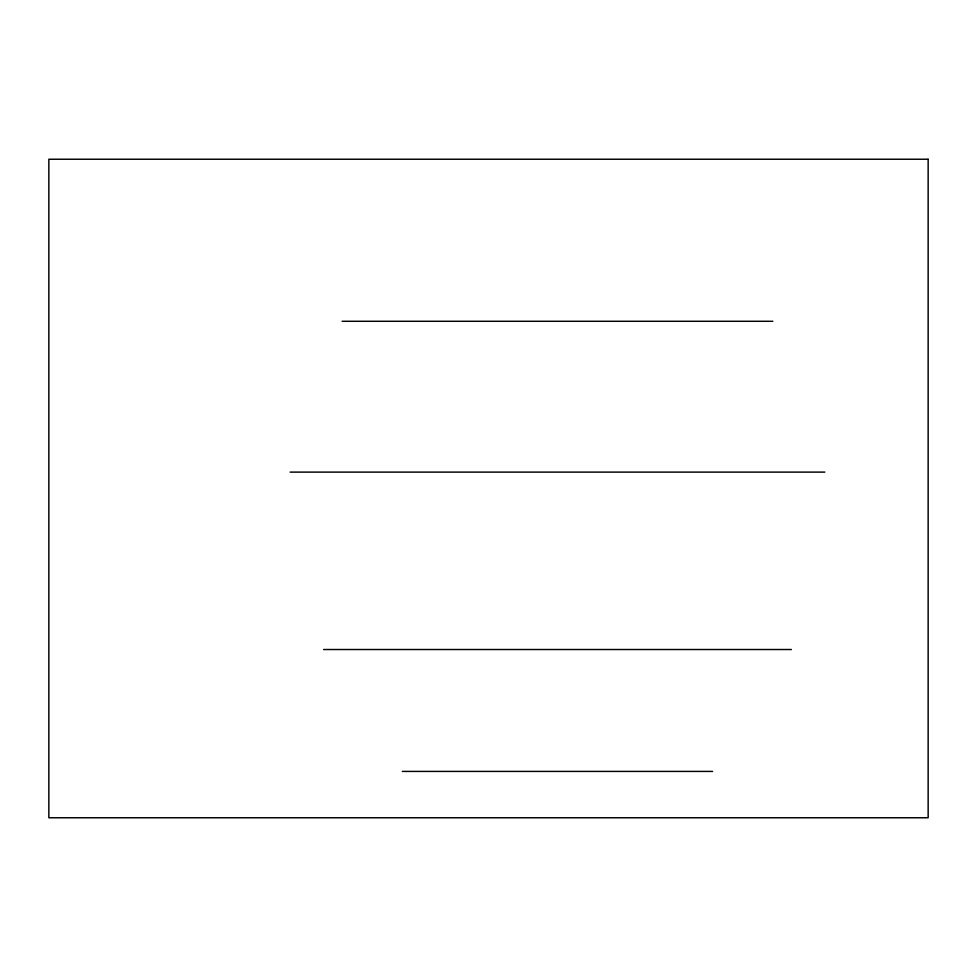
<?xml version="1.0" encoding="UTF-8"?>
<svg xmlns="http://www.w3.org/2000/svg" width="977" height="977" viewBox="0 0 977 977"><rect width="100%" height="100%" fill="white"/><g stroke="black" fill="none" stroke-linecap="round" stroke-linejoin="round"><path stroke-width="1.47" d="M342.145 321.286L772.819 321.286M290.157 472.111L824.808 472.111M323.595 649.522L791.37 649.522M402.353 771.415L712.612 771.415M928.15 159.239L48.85 159.239L48.85 817.761L928.15 817.761L928.15 159.239"/></g></svg>
